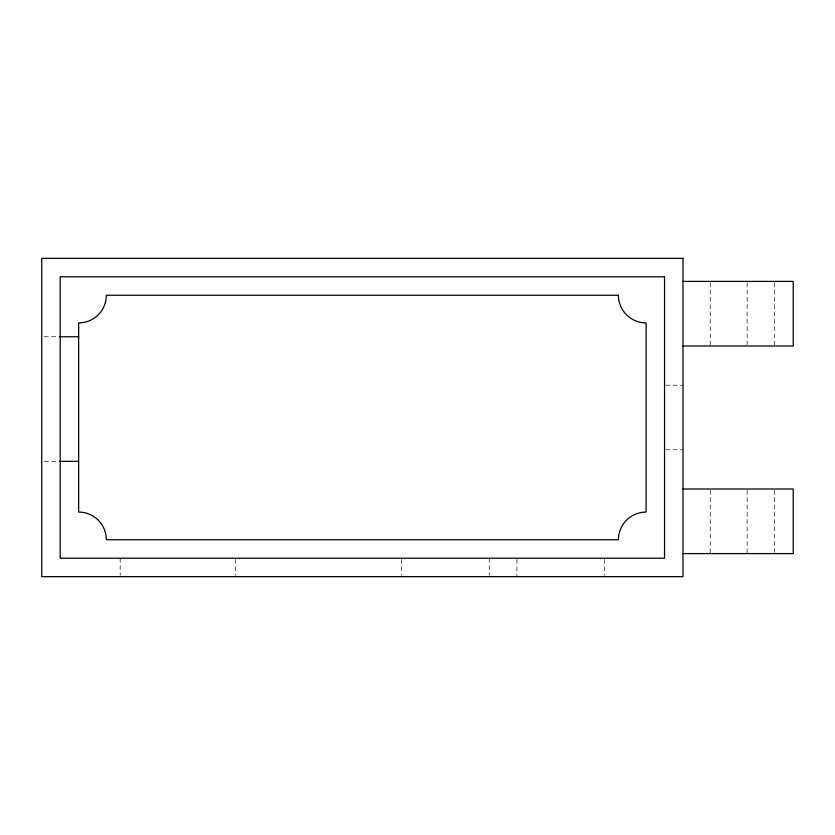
<?xml version="1.0" encoding="UTF-8"?>
<svg xmlns="http://www.w3.org/2000/svg" width="835" height="835" viewBox="0 0 835 835"><rect width="100%" height="100%" fill="white"/><g stroke="black" fill="none" stroke-linecap="round" stroke-linejoin="round"><path stroke-width="0.63" stroke-dasharray="4.17 3.13" d="M44.213 336.766L60.203 336.766M665.777 385.206L682.999 385.206M665.777 449.794L682.999 449.794M44.213 461.327L58.972 461.327M774.337 282.7L774.337 344.698M774.337 490.302L774.337 552.3M747.116 282.7L747.116 344.698M747.116 490.302L747.116 553.595M710.209 282.7L710.209 344.698M710.209 490.302L710.209 553.595M604.571 559.44L604.571 575.43M516.917 559.44L516.917 576.661M489.237 558.208L489.237 575.43M401.583 559.44L401.583 575.43M235.512 559.44L235.512 575.43M120.177 558.208L120.177 575.43"/><path stroke-width="1.25" d="M682.999 281.405L793.208 281.405L793.25 345.993L682.999 345.993M59.567 336.766L78.657 336.766M59.567 461.327L78.657 461.327M682.999 489.007L793.208 489.007L793.25 553.595L682.999 553.595M682.999 258.339L41.75 258.339L41.75 576.661L682.999 576.661L682.999 258.339M664.545 276.792L60.203 276.792L60.203 558.208L664.545 558.208L664.545 276.792M618.411 295.246L106.337 295.246A27.68 27.68 0 0 1 78.657 322.926L78.657 512.074A27.68 27.68 0 0 1 106.337 539.754L618.411 539.754A27.68 27.68 0 0 1 646.092 512.074L646.092 322.926A27.68 27.68 0 0 1 618.411 295.246"/></g></svg>
